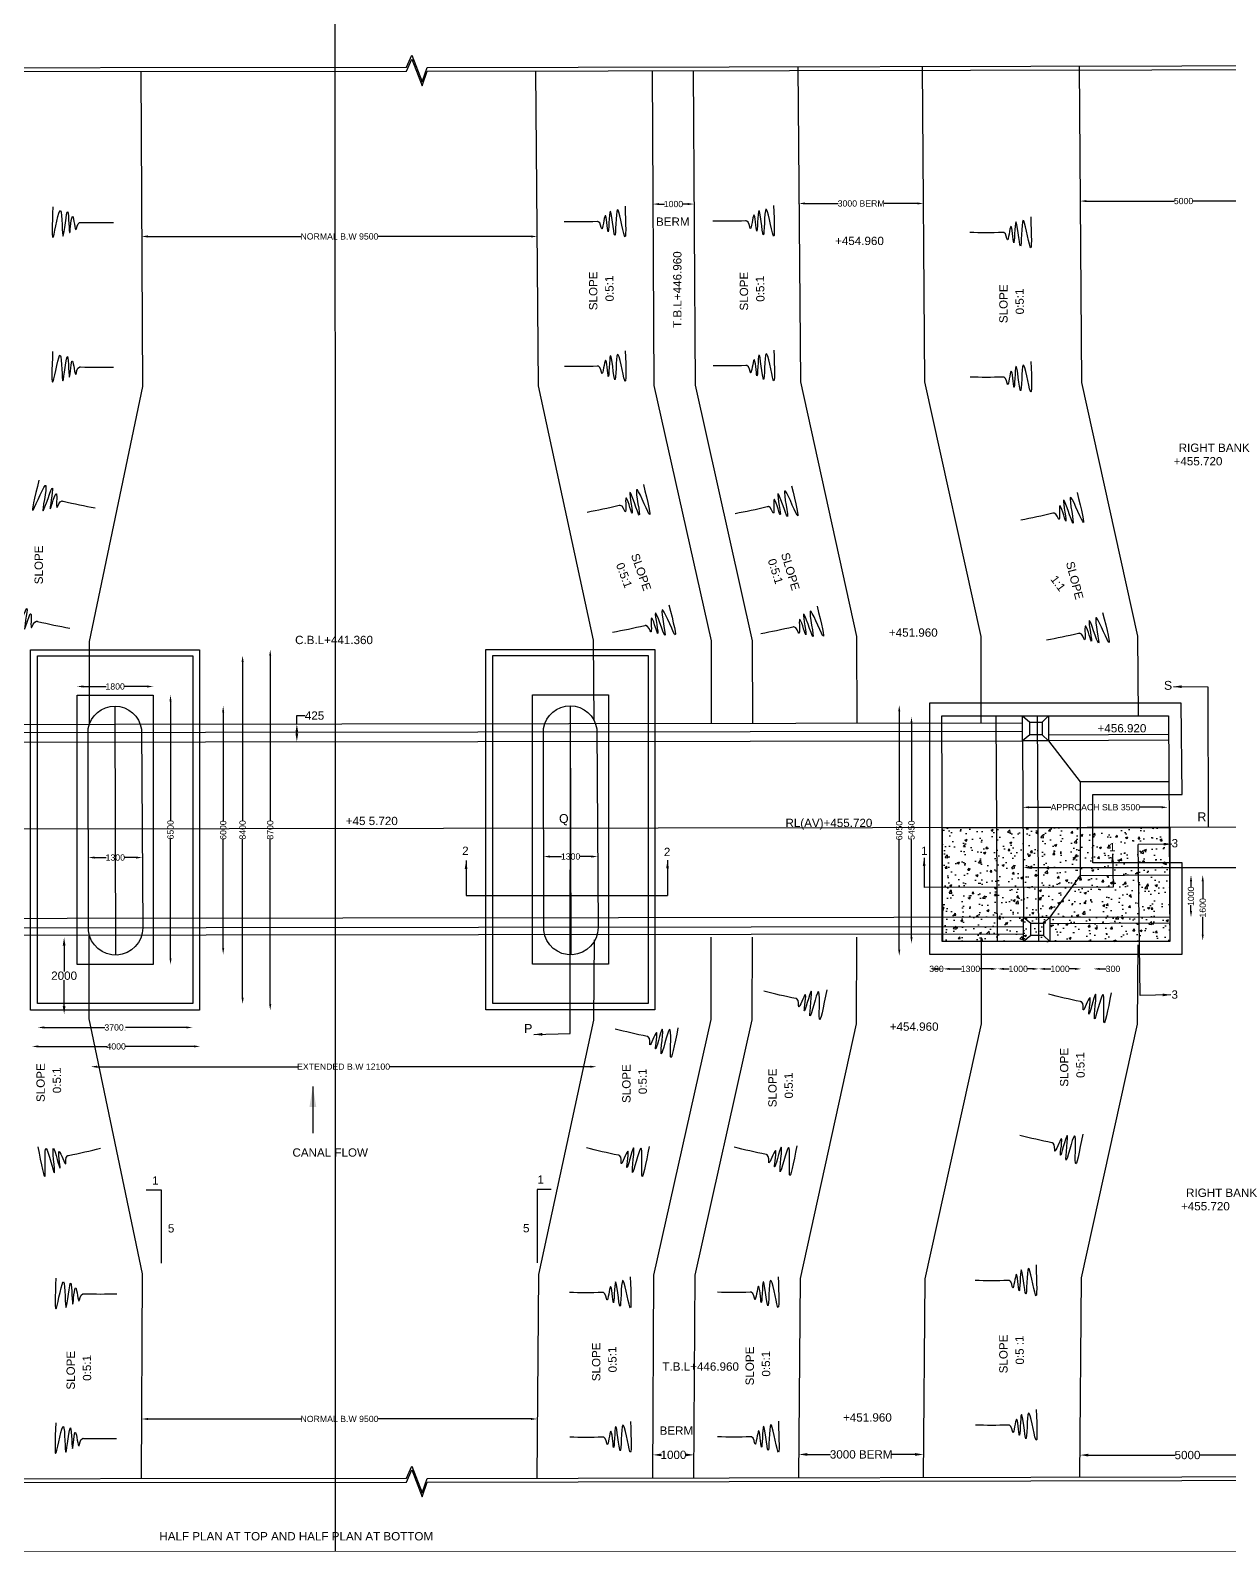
# Model space of a CAD drawing. Header units: inches. Extents: x -59878 to 39915, y -44121 to 15533.
# Drawn here: x -22711 to 6121, y -44121 to -7552 of the extents above; entities that cross this region are included whole.
import ezdxf

# ---------------------------------------------------------------- set-up
doc = ezdxf.new("R2010")
doc.units = ezdxf.units.IN
doc.header["$MEASUREMENT"] = 0
doc.styles.get("Standard").update_dxf_attribs({"font": 'arial.ttf'})
doc.dimstyles.new('ST100', dxfattribs={"dimtxt": 200, "dimasz": 200, "dimexe": 0, "dimexo": 300, "dimgap": 0.09, "dimtad": 0, "dimtih": 1, "dimtoh": 1, "dimdec": 0, "dimzin": 0, "dimdsep": 46, "dimtxsty": 'Standard', "dimcen": 0, "dimse1": 1, "dimse2": 1, "dimadec": 0, "dimazin": 0, "dimtfac": 1, "dimtdec": 0, "dimtofl": 0, "dimtmove": 0, "dimatfit": 3, "dimfxl": 2000, "dimtolj": 1, "dimtzin": 0, "dimarcsym": 0})

# ---------------------------------------------------------------- blocks, each defined once
blk = doc.blocks.new('*D80')
at = {"color": 0, "lineweight": -2, "transparency": 16777216}
for p, q in [((-7595, -11726), (-7467, -11726)), ((-6906, -11726), (-7033, -11726))]:
    blk.add_line(p, q, dxfattribs=at)
at = {"color": 0, "transparency": 16777216}
for points in [[(-7595, -11701), (-7595, -11751), (-7745, -11726)], [(-6906, -11701), (-6906, -11751), (-6756, -11726)]]:
    blk.add_solid(points, dxfattribs=at)
at = {"layer": 'Defpoints', "color": 0, "transparency": 16777216}
for p in [(-7745, -11724), (-6756, -11719), (-6756, -11726)]:
    blk.add_point(p, dxfattribs=at)
at = {"color": 0, "transparency": 16777216, "insert": (-7250, -11726), "char_height": 150, "attachment_point": 5}
blk.add_mtext('\\A1;1000', dxfattribs=at)
blk = doc.blocks.new('*D81')
at = {"color": 0, "lineweight": -2, "transparency": 16777216}
for p, q in [((-4084, -11712), (-3290, -11712)), ((-1390, -11712), (-2184, -11712))]:
    blk.add_line(p, q, dxfattribs=at)
at = {"color": 0, "transparency": 16777216}
for points in [[(-4084, -11687), (-4084, -11737), (-4234, -11712)], [(-1390, -11687), (-1390, -11737), (-1240, -11712)]]:
    blk.add_solid(points, dxfattribs=at)
at = {"layer": 'Defpoints', "color": 0, "transparency": 16777216}
for p in [(-4234, -11705), (-1240, -11712), (-1240, -11732)]:
    blk.add_point(p, dxfattribs=at)
at = {"color": 0, "transparency": 16777216, "insert": (-2737, -11712), "char_height": 150, "attachment_point": 5}
blk.add_mtext('\\A1;3000 BERM', dxfattribs=at)
blk = doc.blocks.new('*D82')
at = {"color": 0, "lineweight": -2, "transparency": 16777216}
for p, q in [((2677, -11654), (4790, -11654)), ((7352, -11654), (5238, -11654))]:
    blk.add_line(p, q, dxfattribs=at)
at = {"color": 0, "transparency": 16777216}
for points in [[(2677, -11629), (2677, -11679), (2527, -11654)], [(7352, -11629), (7352, -11679), (7502, -11654)]]:
    blk.add_solid(points, dxfattribs=at)
at = {"layer": 'Defpoints', "color": 0, "transparency": 16777216}
for p in [(2527, -11656), (7502, -11614), (7502, -11654)]:
    blk.add_point(p, dxfattribs=at)
at = {"color": 0, "transparency": 16777216, "insert": (5014, -11654), "char_height": 150, "attachment_point": 5}
blk.add_mtext('\\A1;5000', dxfattribs=at)
blk = doc.blocks.new('*D91')
at = {"color": 0, "lineweight": -2, "transparency": 16777216}
for p, q in [((-21440, -23324), (-20890, -23324)), ((-19907, -23324), (-20457, -23324))]:
    blk.add_line(p, q, dxfattribs=at)
at = {"color": 0, "transparency": 16777216}
for points in [[(-21440, -23299), (-21440, -23349), (-21590, -23324)], [(-19907, -23299), (-19907, -23349), (-19757, -23324)]]:
    blk.add_solid(points, dxfattribs=at)
at = {"layer": 'Defpoints', "color": 0, "transparency": 16777216}
for p in [(-19757, -23324), (-21590, -23528), (-19757, -23528)]:
    blk.add_point(p, dxfattribs=at)
at = {"color": 0, "transparency": 16777216, "insert": (-20674, -23324), "char_height": 150, "attachment_point": 5}
blk.add_mtext('\\A1;1800', dxfattribs=at)
blk = doc.blocks.new('*D92')
at = {"color": 0, "lineweight": -2, "transparency": 16777216}
for p, q in [((-19343, -23679), (-19343, -26544)), ((-19343, -29858), (-19343, -26993))]:
    blk.add_line(p, q, dxfattribs=at)
at = {"color": 0, "transparency": 16777216}
for points in [[(-19368, -23679), (-19318, -23679), (-19343, -23529)], [(-19368, -29858), (-19318, -29858), (-19343, -30008)]]:
    blk.add_solid(points, dxfattribs=at)
at = {"layer": 'Defpoints', "color": 0, "transparency": 16777216}
for p in [(-19351, -23529), (-19351, -30008), (-19343, -30008)]:
    blk.add_point(p, dxfattribs=at)
at = {"color": 0, "transparency": 16777216, "insert": (-19343, -26768), "char_height": 150, "attachment_point": 5, "rotation": 90}
blk.add_mtext('\\A1;6500', dxfattribs=at)
blk = doc.blocks.new('*D93')
at = {"color": 0, "lineweight": -2, "transparency": 16777216}
for p, q in [((-21168, -27436), (-20887, -27436)), ((-20173, -27436), (-20454, -27436))]:
    blk.add_line(p, q, dxfattribs=at)
at = {"color": 0, "transparency": 16777216}
for points in [[(-21168, -27411), (-21168, -27461), (-21318, -27436)], [(-20173, -27411), (-20173, -27461), (-20023, -27436)]]:
    blk.add_solid(points, dxfattribs=at)
at = {"layer": 'Defpoints', "color": 0, "transparency": 16777216}
for p in [(-21318, -27423), (-20023, -27436), (-20023, -27441)]:
    blk.add_point(p, dxfattribs=at)
at = {"color": 0, "transparency": 16777216, "insert": (-20671, -27436), "char_height": 150, "attachment_point": 5}
blk.add_mtext('\\A1;1300', dxfattribs=at)
blk = doc.blocks.new('*D94')
at = {"color": 0, "lineweight": -2, "transparency": 16777216}
for p, q in [((-18077, -23941), (-18077, -26552)), ((-18077, -29612), (-18077, -27001))]:
    blk.add_line(p, q, dxfattribs=at)
at = {"color": 0, "transparency": 16777216}
for points in [[(-18102, -23941), (-18052, -23941), (-18077, -23791)], [(-18102, -29612), (-18052, -29612), (-18077, -29762)]]:
    blk.add_solid(points, dxfattribs=at)
at = {"layer": 'Defpoints', "color": 0, "transparency": 16777216}
for p in [(-18077, -23791), (-18049, -23791), (-18049, -29762)]:
    blk.add_point(p, dxfattribs=at)
at = {"color": 0, "transparency": 16777216, "insert": (-18077, -26776), "char_height": 150, "attachment_point": 5, "rotation": 90}
blk.add_mtext('\\A1;6000', dxfattribs=at)
blk = doc.blocks.new('*D95')
at = {"color": 0, "lineweight": -2, "transparency": 16777216}
for p, q in [((-17610, -22734), (-17610, -26547)), ((-17610, -30808), (-17610, -26995))]:
    blk.add_line(p, q, dxfattribs=at)
at = {"color": 0, "transparency": 16777216}
for points in [[(-17635, -22734), (-17585, -22734), (-17610, -22584)], [(-17635, -30808), (-17585, -30808), (-17610, -30958)]]:
    blk.add_solid(points, dxfattribs=at)
at = {"layer": 'Defpoints', "color": 0, "transparency": 16777216}
for p in [(-17610, -22584), (-17570, -22584), (-17570, -30958)]:
    blk.add_point(p, dxfattribs=at)
at = {"color": 0, "transparency": 16777216, "insert": (-17610, -26771), "char_height": 150, "attachment_point": 5, "rotation": 90}
blk.add_mtext('\\A1;8400', dxfattribs=at)
blk = doc.blocks.new('*D96')
at = {"color": 0, "lineweight": -2, "transparency": 16777216}
for p, q in [((-16946, -22586), (-16946, -26548)), ((-16946, -30958), (-16946, -26996))]:
    blk.add_line(p, q, dxfattribs=at)
at = {"color": 0, "transparency": 16777216}
for points in [[(-16971, -22586), (-16921, -22586), (-16946, -22436)], [(-16971, -30958), (-16921, -30958), (-16946, -31108)]]:
    blk.add_solid(points, dxfattribs=at)
at = {"layer": 'Defpoints', "color": 0, "transparency": 16777216}
for p in [(-16982, -22436), (-16982, -31108), (-16946, -31108)]:
    blk.add_point(p, dxfattribs=at)
at = {"color": 0, "transparency": 16777216, "insert": (-16946, -26772), "char_height": 150, "attachment_point": 5, "rotation": 90}
blk.add_mtext('\\A1;8700', dxfattribs=at)
blk = doc.blocks.new('*D97')
at = {"color": 0, "lineweight": -2, "transparency": 16777216}
for p, q in [((-10220, -27412), (-9939, -27412)), ((-9225, -27412), (-9506, -27412))]:
    blk.add_line(p, q, dxfattribs=at)
at = {"color": 0, "transparency": 16777216}
for points in [[(-10220, -27387), (-10220, -27437), (-10370, -27412)], [(-9225, -27387), (-9225, -27437), (-9075, -27412)]]:
    blk.add_solid(points, dxfattribs=at)
at = {"layer": 'Defpoints', "color": 0, "transparency": 16777216}
for p in [(-10370, -27416), (-9075, -27408), (-9075, -27412)]:
    blk.add_point(p, dxfattribs=at)
at = {"color": 0, "transparency": 16777216, "insert": (-9723, -27412), "char_height": 150, "attachment_point": 5}
blk.add_mtext('\\A1;1300', dxfattribs=at)
blk = doc.blocks.new('*D98')
at = {"color": 0, "lineweight": -2, "transparency": 16777216}
for p, q in [((-22380, -31521), (-20920, -31521)), ((-18963, -31521), (-20423, -31521))]:
    blk.add_line(p, q, dxfattribs=at)
at = {"color": 0, "transparency": 16777216}
for points in [[(-22380, -31496), (-22380, -31546), (-22530, -31521)], [(-18963, -31496), (-18963, -31546), (-18813, -31521)]]:
    blk.add_solid(points, dxfattribs=at)
at = {"layer": 'Defpoints', "color": 0, "transparency": 16777216}
for p in [(-22530, -31525), (-18813, -31521), (-18813, -31525)]:
    blk.add_point(p, dxfattribs=at)
at = {"color": 0, "transparency": 16777216, "insert": (-20671, -31521), "char_height": 150, "attachment_point": 5}
blk.add_mtext('\\A1;3700.', dxfattribs=at)
blk = doc.blocks.new('*D99')
at = {"color": 0, "lineweight": -2, "transparency": 16777216}
for p, q in [((-22520, -31977), (-20877, -31977)), ((-18780, -31977), (-20423, -31977))]:
    blk.add_line(p, q, dxfattribs=at)
at = {"color": 0, "transparency": 16777216}
for points in [[(-22520, -31952), (-22520, -32002), (-22670, -31977)], [(-18780, -31952), (-18780, -32002), (-18630, -31977)]]:
    blk.add_solid(points, dxfattribs=at)
at = {"layer": 'Defpoints', "color": 0, "transparency": 16777216}
for p in [(-22670, -31977), (-22670, -31982), (-18630, -31982)]:
    blk.add_point(p, dxfattribs=at)
at = {"color": 0, "transparency": 16777216, "insert": (-20650, -31977), "char_height": 150, "attachment_point": 5}
blk.add_mtext('\\A1;4000', dxfattribs=at)
blk = doc.blocks.new('*D100')
at = {"color": 0, "lineweight": -2, "transparency": 16777216}
for p, q in [((-21111, -32464), (-16287, -32464)), ((-9253, -32464), (-14077, -32464))]:
    blk.add_line(p, q, dxfattribs=at)
at = {"color": 0, "transparency": 16777216}
for points in [[(-21111, -32439), (-21111, -32489), (-21261, -32464)], [(-9253, -32439), (-9253, -32489), (-9103, -32464)]]:
    blk.add_solid(points, dxfattribs=at)
at = {"layer": 'Defpoints', "color": 0, "transparency": 16777216}
for p in [(-21261, -32483), (-9103, -32464), (-9103, -32483)]:
    blk.add_point(p, dxfattribs=at)
at = {"color": 0, "transparency": 16777216, "insert": (-15182, -32464), "char_height": 150, "attachment_point": 5}
blk.add_mtext('\\A1;EXTENDED B.W 12100', dxfattribs=at)
blk = doc.blocks.new('*D101')
at = {"color": 0, "lineweight": -2, "transparency": 16777216}
for p, q in [((-19886, -40933), (-16205, -40933)), ((-10675, -40933), (-14356, -40933))]:
    blk.add_line(p, q, dxfattribs=at)
at = {"color": 0, "transparency": 16777216}
for points in [[(-19886, -40908), (-19886, -40958), (-20036, -40933)], [(-10675, -40908), (-10675, -40958), (-10525, -40933)]]:
    blk.add_solid(points, dxfattribs=at)
at = {"layer": 'Defpoints', "color": 0, "transparency": 16777216}
for p in [(-20036, -40939), (-10525, -40933), (-10525, -40936)]:
    blk.add_point(p, dxfattribs=at)
at = {"color": 0, "transparency": 16777216, "insert": (-15280, -40933), "char_height": 150, "attachment_point": 5}
blk.add_mtext('\\A1;NORMAL B.W 9500', dxfattribs=at)
blk = doc.blocks.new('*D102')
at = {"color": 0, "lineweight": -2, "transparency": 16777216}
for p, q in [((-19887, -12505), (-16206, -12505)), ((-10675, -12505), (-14356, -12505))]:
    blk.add_line(p, q, dxfattribs=at)
at = {"color": 0, "transparency": 16777216}
for points in [[(-19887, -12480), (-19887, -12530), (-20037, -12505)], [(-10675, -12480), (-10675, -12530), (-10525, -12505)]]:
    blk.add_solid(points, dxfattribs=at)
at = {"layer": 'Defpoints', "color": 0, "transparency": 16777216}
for p in [(-20037, -12511), (-10525, -12505), (-10525, -12508)]:
    blk.add_point(p, dxfattribs=at)
at = {"color": 0, "transparency": 16777216, "insert": (-15281, -12505), "char_height": 150, "attachment_point": 5}
blk.add_mtext('\\A1;NORMAL B.W 9500', dxfattribs=at)
blk = doc.blocks.new('*D104')
at = {"color": 0, "lineweight": -2, "transparency": 16777216}
for p, q in [((-1822, -23924), (-1822, -26562)), ((-1822, -29648), (-1822, -27010))]:
    blk.add_line(p, q, dxfattribs=at)
at = {"color": 0, "transparency": 16777216}
for points in [[(-1847, -23924), (-1797, -23924), (-1822, -23774)], [(-1847, -29648), (-1797, -29648), (-1822, -29798)]]:
    blk.add_solid(points, dxfattribs=at)
at = {"layer": 'Defpoints', "color": 0, "transparency": 16777216}
for p in [(-1822, -23774), (-1795, -23774), (-1795, -29798)]:
    blk.add_point(p, dxfattribs=at)
at = {"color": 0, "transparency": 16777216, "insert": (-1822, -26786), "char_height": 150, "attachment_point": 5, "rotation": 90}
blk.add_mtext('\\A1;6050', dxfattribs=at)
blk = doc.blocks.new('*D105')
at = {"color": 0, "lineweight": -2, "transparency": 16777216}
for p, q in [((-1527, -24208), (-1527, -26554)), ((-1527, -29347), (-1527, -27002))]:
    blk.add_line(p, q, dxfattribs=at)
at = {"color": 0, "transparency": 16777216}
for points in [[(-1552, -24208), (-1502, -24208), (-1527, -24058)], [(-1552, -29347), (-1502, -29347), (-1527, -29497)]]:
    blk.add_solid(points, dxfattribs=at)
at = {"layer": 'Defpoints', "color": 0, "transparency": 16777216}
for p in [(-1545, -24058), (-1545, -29497), (-1527, -29497)]:
    blk.add_point(p, dxfattribs=at)
at = {"color": 0, "transparency": 16777216, "insert": (-1527, -26778), "char_height": 150, "attachment_point": 5, "rotation": 90}
blk.add_mtext('\\A1;5450', dxfattribs=at)
blk = doc.blocks.new('*D106')
at = {"color": 0, "lineweight": -2, "transparency": 16777216}
for p, q in [((1302, -26228), (1823, -26228)), ((4488, -26228), (3968, -26228))]:
    blk.add_line(p, q, dxfattribs=at)
at = {"color": 0, "transparency": 16777216}
for points in [[(1302, -26203), (1302, -26253), (1152, -26228)], [(4488, -26203), (4488, -26253), (4638, -26228)]]:
    blk.add_solid(points, dxfattribs=at)
at = {"layer": 'Defpoints', "color": 0, "transparency": 16777216}
for p in [(1152, -26221), (4638, -26221), (4638, -26228)]:
    blk.add_point(p, dxfattribs=at)
at = {"color": 0, "transparency": 16777216, "insert": (2895, -26228), "char_height": 150, "attachment_point": 5}
blk.add_mtext('\\A1;APPROACH SLB 3500', dxfattribs=at)
blk = doc.blocks.new('*D107')
at = {"color": 0, "lineweight": -2, "transparency": 16777216}
for p, q in [((5193, -28007), (5193, -28149)), ((5193, -28724), (5193, -28582))]:
    blk.add_line(p, q, dxfattribs=at)
at = {"color": 0, "transparency": 16777216}
for points in [[(5168, -28007), (5218, -28007), (5193, -27857)], [(5168, -28724), (5218, -28724), (5193, -28874)]]:
    blk.add_solid(points, dxfattribs=at)
at = {"layer": 'Defpoints', "color": 0, "transparency": 16777216}
for p in [(5193, -27857), (5196, -27857), (5196, -28874)]:
    blk.add_point(p, dxfattribs=at)
at = {"color": 0, "transparency": 16777216, "insert": (5193, -28365), "char_height": 150, "attachment_point": 5, "rotation": 90}
blk.add_mtext('\\A1;1000', dxfattribs=at)
blk = doc.blocks.new('*D108')
at = {"color": 0, "lineweight": -2, "transparency": 16777216}
for p, q in [((5475, -28004), (5475, -28429)), ((5475, -29287), (5475, -28862))]:
    blk.add_line(p, q, dxfattribs=at)
at = {"color": 0, "transparency": 16777216}
for points in [[(5450, -28004), (5500, -28004), (5475, -27854)], [(5450, -29287), (5500, -29287), (5475, -29437)]]:
    blk.add_solid(points, dxfattribs=at)
at = {"layer": 'Defpoints', "color": 0, "transparency": 16777216}
for p in [(5475, -27854), (5475, -29437), (5475, -29437)]:
    blk.add_point(p, dxfattribs=at)
at = {"color": 0, "transparency": 16777216, "insert": (5475, -28645), "char_height": 150, "attachment_point": 5, "rotation": 90}
blk.add_mtext('\\A1;1600', dxfattribs=at)
blk = doc.blocks.new('*D109')
at = {"color": 0, "lineweight": -2, "transparency": 16777216}
blk.add_line((-930, -30113), (-923, -30113), dxfattribs=at)
at = {"color": 0, "transparency": 16777216}
for points in [[(-930, -30088), (-930, -30138), (-1080, -30113)], [(-923, -30088), (-923, -30138), (-773, -30113)]]:
    blk.add_solid(points, dxfattribs=at)
at = {"layer": 'Defpoints', "color": 0, "transparency": 16777216}
for p in [(-1080, -30120), (-773, -30113), (-773, -30120)]:
    blk.add_point(p, dxfattribs=at)
at = {"color": 0, "transparency": 16777216, "insert": (-927, -30113), "char_height": 150, "attachment_point": 5}
blk.add_mtext('\\A1;300', dxfattribs=at)
blk = doc.blocks.new('*D110')
at = {"color": 0, "lineweight": -2, "transparency": 16777216}
for p, q in [((-611, -30113), (-326, -30113)), ((393, -30113), (108, -30113))]:
    blk.add_line(p, q, dxfattribs=at)
at = {"color": 0, "transparency": 16777216}
for points in [[(-611, -30088), (-611, -30138), (-761, -30113)], [(393, -30088), (393, -30138), (543, -30113)]]:
    blk.add_solid(points, dxfattribs=at)
at = {"layer": 'Defpoints', "color": 0, "transparency": 16777216}
for p in [(-761, -30115), (543, -30113), (543, -30120)]:
    blk.add_point(p, dxfattribs=at)
at = {"color": 0, "transparency": 16777216, "insert": (-109, -30113), "char_height": 150, "attachment_point": 5}
blk.add_mtext('\\A1;1300', dxfattribs=at)
blk = doc.blocks.new('*D111')
at = {"color": 0, "lineweight": -2, "transparency": 16777216}
for p, q in [((693, -30113), (822, -30113)), ((1384, -30113), (1256, -30113))]:
    blk.add_line(p, q, dxfattribs=at)
at = {"color": 0, "transparency": 16777216}
for points in [[(693, -30088), (693, -30138), (543, -30113)], [(1384, -30088), (1384, -30138), (1534, -30113)]]:
    blk.add_solid(points, dxfattribs=at)
at = {"layer": 'Defpoints', "color": 0, "transparency": 16777216}
for p in [(543, -30120), (1534, -30113), (1534, -30120)]:
    blk.add_point(p, dxfattribs=at)
at = {"color": 0, "transparency": 16777216, "insert": (1039, -30113), "char_height": 150, "attachment_point": 5}
blk.add_mtext('\\A1;1000', dxfattribs=at)
blk = doc.blocks.new('*D112')
at = {"color": 0, "lineweight": -2, "transparency": 16777216}
for p, q in [((1684, -30113), (1827, -30113)), ((2403, -30113), (2260, -30113))]:
    blk.add_line(p, q, dxfattribs=at)
at = {"color": 0, "transparency": 16777216}
for points in [[(1684, -30088), (1684, -30138), (1534, -30113)], [(2403, -30088), (2403, -30138), (2553, -30113)]]:
    blk.add_solid(points, dxfattribs=at)
at = {"layer": 'Defpoints', "color": 0, "transparency": 16777216}
for p in [(1534, -30113), (2553, -30113), (2553, -30113)]:
    blk.add_point(p, dxfattribs=at)
at = {"color": 0, "transparency": 16777216, "insert": (2044, -30113), "char_height": 150, "attachment_point": 5}
blk.add_mtext('\\A1;1000', dxfattribs=at)
blk = doc.blocks.new('*D113')
at = {"color": 0, "lineweight": -2, "transparency": 16777216}
for p, q in [((2403, -30113), (2253, -30113)), ((3001, -30113), (3151, -30113))]:
    blk.add_line(p, q, dxfattribs=at)
at = {"color": 0, "transparency": 16777216}
for points in [[(2403, -30088), (2403, -30138), (2553, -30113)], [(3001, -30088), (3001, -30138), (2851, -30113)]]:
    blk.add_solid(points, dxfattribs=at)
at = {"layer": 'Defpoints', "color": 0, "transparency": 16777216}
for p in [(2553, -30113), (2851, -30113), (2851, -30113)]:
    blk.add_point(p, dxfattribs=at)
at = {"color": 0, "transparency": 16777216, "insert": (3317, -30113), "char_height": 150, "attachment_point": 5}
blk.add_mtext('\\A1;300', dxfattribs=at)
blk = doc.blocks.new('*D114')
at = {"color": 0, "lineweight": -2, "transparency": 16777216}
for p, q in [((1362, -27677), (6746, -27677)), ((16017, -27677), (10633, -27677))]:
    blk.add_line(p, q, dxfattribs=at)
at = {"color": 0, "transparency": 16777216}
for points in [[(1362, -27644), (1362, -27711), (1162, -27677)], [(16017, -27644), (16017, -27711), (16217, -27677)]]:
    blk.add_solid(points, dxfattribs=at)
at = {"layer": 'Defpoints', "color": 0, "transparency": 16777216}
for p in [(1162, -27695), (16217, -27677), (16217, -27695)]:
    blk.add_point(p, dxfattribs=at)
at = {"color": 0, "transparency": 16777216, "insert": (8689, -27677), "char_height": 200, "attachment_point": 5}
blk.add_mtext('\\A1;STRAIGHT APPROACH 15000', dxfattribs=at)
blk = doc.blocks.new('*D118')
at = {"color": 0, "lineweight": -2, "transparency": 16777216}
for p, q in [((-7544, -41796), (-7539, -41796)), ((-6955, -41796), (-6961, -41796))]:
    blk.add_line(p, q, dxfattribs=at)
at = {"color": 0, "transparency": 16777216}
for points in [[(-7544, -41763), (-7544, -41830), (-7744, -41796)], [(-6955, -41763), (-6955, -41830), (-6755, -41796)]]:
    blk.add_solid(points, dxfattribs=at)
at = {"layer": 'Defpoints', "color": 0, "transparency": 16777216}
for p in [(-7744, -41796), (-6755, -41796), (-6755, -41802)]:
    blk.add_point(p, dxfattribs=at)
at = {"color": 0, "transparency": 16777216, "insert": (-7250, -41796), "char_height": 200, "attachment_point": 5}
blk.add_mtext('\\A1;1000', dxfattribs=at)
blk = doc.blocks.new('*D119')
at = {"color": 0, "lineweight": -2, "transparency": 16777216}
for p, q in [((-4034, -41786), (-3474, -41786)), ((-1440, -41786), (-2000, -41786))]:
    blk.add_line(p, q, dxfattribs=at)
at = {"color": 0, "transparency": 16777216}
for points in [[(-4034, -41753), (-4034, -41819), (-4234, -41786)], [(-1440, -41753), (-1440, -41819), (-1240, -41786)]]:
    blk.add_solid(points, dxfattribs=at)
at = {"layer": 'Defpoints', "color": 0, "transparency": 16777216}
for p in [(-4234, -41820), (-1240, -41786), (-1240, -41843)]:
    blk.add_point(p, dxfattribs=at)
at = {"color": 0, "transparency": 16777216, "insert": (-2737, -41786), "char_height": 200, "attachment_point": 5}
blk.add_mtext('\\A1;3000 BERM', dxfattribs=at)
blk = doc.blocks.new('*D120')
at = {"color": 0, "lineweight": -2, "transparency": 16777216}
for p, q in [((2727, -41801), (4811, -41801)), ((7491, -41801), (5408, -41801))]:
    blk.add_line(p, q, dxfattribs=at)
at = {"color": 0, "transparency": 16777216}
for points in [[(2727, -41768), (2727, -41835), (2527, -41801)], [(7491, -41768), (7491, -41835), (7691, -41801)]]:
    blk.add_solid(points, dxfattribs=at)
at = {"layer": 'Defpoints', "color": 0, "transparency": 16777216}
for p in [(2527, -41818), (7691, -41801), (7691, -41818)]:
    blk.add_point(p, dxfattribs=at)
at = {"color": 0, "transparency": 16777216, "insert": (5109, -41801), "char_height": 200, "attachment_point": 5}
blk.add_mtext('\\A1;5000', dxfattribs=at)
blk = doc.blocks.new('*D151')
at = {"color": 0, "lineweight": -2, "transparency": 16777216}
for p, q in [((-21901, -29554), (-21901, -30175)), ((-21901, -31001), (-21901, -30380))]:
    blk.add_line(p, q, dxfattribs=at)
at = {"color": 0, "transparency": 16777216}
for points in [[(-21935, -29554), (-21868, -29554), (-21901, -29354)], [(-21935, -31001), (-21868, -31001), (-21901, -31201)]]:
    blk.add_solid(points, dxfattribs=at)
at = {"layer": 'Defpoints', "color": 0, "transparency": 16777216}
for p in [(-21894, -29354), (-21901, -31201), (-21878, -31201)]:
    blk.add_point(p, dxfattribs=at)
at = {"color": 0, "transparency": 16777216, "insert": (-21901, -30277), "char_height": 200, "attachment_point": 5}
blk.add_mtext('\\A1;2000', dxfattribs=at)
blk = doc.blocks.new('*D155')
at = {"color": 0, "lineweight": -2, "transparency": 16777216}
for p, q in [((-16306, -24224), (-16306, -24024)), ((-16306, -24024), (-16106, -24024)), ((-16306, -24450), (-16306, -24424))]:
    blk.add_line(p, q, dxfattribs=at)
at = {"color": 0, "transparency": 16777216}
for points in [[(-16339, -24424), (-16272, -24424), (-16306, -24224)], [(-16339, -24450), (-16272, -24450), (-16306, -24650)]]:
    blk.add_solid(points, dxfattribs=at)
at = {"layer": 'Defpoints', "color": 0, "transparency": 16777216}
for p in [(-16318, -24224), (-16306, -24224), (-16317, -24650)]:
    blk.add_point(p, dxfattribs=at)
at = {"color": 0, "transparency": 16777216, "insert": (-15880, -24024), "char_height": 200, "attachment_point": 5}
blk.add_mtext('\\A1;425', dxfattribs=at)

msp = doc.modelspace()

# ---------------------------------------------------------------- hatches: boundary and pattern name
h = msp.add_hatch()
h.set_pattern_fill('AR-CONC', color=256, scale=75, style=0)
h.paths.add_polyline_path([(-787, -26710.2), (4681.3, -26710.2), (4681.3, -29452.7), (-787, -29452.7)])

# ---------------------------------------------------------------- linework, layer by layer
at = {"color": 7, "const_width": 15}
msp.add_lwpolyline([(-59870.1, 15525.2), (39907.1, 15525.2), (39907.1, -44113.2), (-59870.1, -44113.2)], close=True, dxfattribs=at)
at = {"color": 7}
for points in [[(-15395.6, 14539.4), (-15386.6, -44113.2)], [(-43119.7, -8466.6), (-13665.7, -8438.4), (-13544.4, -8148.1), (-13294.8, -8790.1), (-13171.8, -8440.1), (8604.7, -8396.1)], [(-43119.7, -8557.8), (-13665.7, -8529.6), (-13544.4, -8239.3), (-13294.8, -8881.3), (-13171.8, -8531.3), (8604.7, -8487.3)], [(2501.8, -8408.4), (2559.9, -16015.5), (3905.9, -22116.3), (3920.8, -24026)], [(-20058, -8535.7), (-20017, -16113.4), (-21299.2, -22240.8), (-21297.2, -24230.2)], [(-9156, -24146.2), (-9172.8, -22213.8), (-10497.1, -16097), (-10557.4, -8526)], [(-7762.4, -8520.3), (-7720.5, -16083.9), (-6343.2, -22224.7), (-6340.6, -24210.6)], [(-6773.3, -8519), (-6731.4, -16082.6), (-5354.1, -22223.4), (-5351.5, -24209.3)], [(-4261.3, -8422.1), (-4197.9, -16000.4), (-2853.2, -22124.3), (-2837.8, -24206.1)], [(150.7, -24202.1), (150.7, -22124.7), (-1207.2, -15997.3), (-1265.7, -8416)], [(4960.5, -23721), (-1094.8, -23721), (-1094.8, -29761.6), (4984.7, -29761.6), (4984.7, -27564.5), (2830.5, -27564.5), (2830.5, -25920.3), (4977.9, -25920.3), (4960.5, -23721)], [(-20684.3, -23795), (-20663.1, -29781.6)], [(-9736.3, -23788.1), (-9715.1, -29774.7)], [(-800.1, -24026), (4649.1, -24026), (4681.3, -29452.7), (-773.5, -29456.2), (-800.1, -24026)], [(499, -24026), (530.6, -29455.4)], [(1142.5, -24026), (1315.6, -24180.1)], [(1533.7, -29454.6), (1503, -24026)], [(1611.5, -24180.1), (1768.4, -24026)], [(-31604, -24243.6), (1150.3, -24200.8)], [(1142.5, -24408.5), (-31604, -24446.9)], [(1315.6, -24484.5), (1142.5, -24628.6)], [(1611.5, -24484.5), (1768.4, -24628.6)], [(1768.4, -24485), (4651.7, -24467.9)], [(-31604, -24668.5), (1142.5, -24628.6)], [(1142.5, -24628.6), (1168.8, -28865.4)], [(4652.6, -24617.6), (1768.4, -24628.6)], [(1768.4, -24628.6), (2525.6, -25613.6)], [(4658.5, -25613.6), (2525.6, -25613.6), (2525.6, -27867.4), (4671.8, -27854.7)], [(-48881.4, -26785.1), (18166.9, -26680.7)], [(2525.6, -27867.4), (1795.3, -28865.4), (1643.3, -29012.7)], [(-35084.4, -28913.1), (4677.7, -28860.8)], [(1168.8, -28865.4), (1344.8, -29012.7)], [(-31601.2, -29134.7), (1168.8, -29096.1)], [(1795.3, -29025), (4678.6, -29007.8)], [(1168.8, -29279.1), (-31601.2, -29321.6)], [(-20043.7, -42364.4), (-20017, -37443.7), (-21299.2, -31316.3), (-21297.2, -29326.9)], [(-9156, -29410.8), (-9172.8, -31343.3), (-10497.1, -37460.1), (-10536.1, -42354.7)], [(-7747.5, -42349.1), (-7720.5, -37473.2), (-6343.2, -31332.4), (-6340.6, -29346.5)], [(-6758.4, -42347.1), (-6731.4, -37474.5), (-5354.1, -31333.7), (-5351.5, -29347.8)], [(-4237.9, -42342), (-4197.9, -37556.7), (-2853.2, -31432.8), (-2837.8, -29351)], [(150.7, -29354.9), (150.7, -31432.4), (-1207.2, -37559.8), (-1244, -42336)], [(1344.8, -29306.6), (1168.8, -29454.6)], [(1643.3, -29306.6), (1795.3, -29454.6)], [(2523.4, -42328.3), (2559.9, -37541.6), (3905.9, -31440.8), (3920.8, -29531.1)], [(-43119.7, -42386.6), (-13665.7, -42358.3), (-13544.4, -42068), (-13294.8, -42710.1), (-13171.8, -42360), (8604.7, -42316.1)], [(-43119.7, -42477.8), (-13665.7, -42449.5), (-13544.4, -42159.2), (-13294.8, -42801.3), (-13171.8, -42451.2), (8604.7, -42407.3)]]:
    msp.add_lwpolyline(points, dxfattribs=at)
for points in [[(-22707.4, -22444.1), (-18644.6, -22444.1), (-18644.6, -31103.6), (-22707.4, -31103.6)], [(-22545.1, -22587.4), (-18806.8, -22587.4), (-18806.8, -30947.9), (-22545.1, -30947.9)], [(-11759.4, -22437.1), (-7696.6, -22437.1), (-7696.6, -31096.6), (-11759.4, -31096.6)], [(-11597.1, -22580.4), (-7858.8, -22580.4), (-7858.8, -30940.9), (-11597.1, -30940.9)], [(-21589.9, -23528.4), (-19757.2, -23528.4), (-19757.2, -30010), (-21589.9, -30010)], [(-10641.9, -23521.5), (-8809.2, -23521.5), (-8809.2, -30003.1), (-10641.9, -30003.1)], [(1142.5, -24026), (1768.4, -24026), (1768.4, -24628.6), (1142.5, -24628.6)], [(1315.6, -24180.1), (1611.5, -24180.1), (1611.5, -24484.5), (1315.6, -24484.5)], [(-787, -26710.2), (4681.3, -26710.2), (4681.3, -29452.7), (-787, -29452.7)], [(1168.8, -28865.4), (1795.3, -28865.4), (1795.3, -29454.6), (1168.8, -29454.6)], [(1344.8, -29012.7), (1643.3, -29012.7), (1643.3, -29306.6), (1344.8, -29306.6)]]:
    msp.add_lwpolyline(points, close=True, dxfattribs=at)
for points in [[(-21324.5, -24336.8, -0.8564348), (-20041.7, -24352.1), (-20012.6, -29124.9, -0.9525903), (-21314.7, -29196.1), (-21324.5, -24336.8)], [(-10376.5, -24329.8, -0.8564348), (-9093.7, -24345.1), (-9064.6, -29118, -0.9525903), (-10366.7, -29189.2), (-10376.5, -24329.8)]]:
    msp.add_lwpolyline(points, format="xyb", dxfattribs=at)
for points in [[(-19928.3, -35426.4), (-19568.9, -35426.4), (-19568.9, -37187.2)], [(-10188, -35419.2), (-10528.7, -35419.2), (-10528.7, -37177.2)]]:
    msp.add_lwpolyline(points)
for points in [[(-22173.1, -11792.5), (-22160, -12509.3), (-21987.2, -11880.4), (-21925.2, -12496.2), (-21814.4, -11913), (-21765.5, -12411.5), (-21697, -12023.8), (-21612.2, -12343.1), (-21527.4, -12167.2), (-21500.2, -12165.8), (-20711.7, -12168.1)], [(-8415.1, -11774.7), (-8428.1, -12491.5), (-8601, -11862.6), (-8662.9, -12478.4), (-8773.8, -11895.2), (-8822.7, -12393.7), (-8891.2, -12006), (-8976, -12325.3), (-9060.8, -12149.4), (-9087.9, -12148), (-9876.5, -12150.3)], [(-4842.1, -11759.1), (-4855.1, -12475.9), (-5027.9, -11847.1), (-5089.9, -12462.8), (-5200.8, -11879.6), (-5249.7, -12378.1), (-5318.2, -11990.4), (-5402.9, -12309.7), (-5487.7, -12133.8), (-5514.9, -12132.4), (-6303.4, -12134.7)], [(1338.2, -12035.5), (1325.2, -12752.3), (1152.4, -12123.5), (1090.4, -12739.3), (979.5, -12156.1), (930.6, -12654.6), (862.1, -12266.9), (777.3, -12586.1), (692.6, -12410.2), (665.4, -12408.9), (-123.2, -12411.1)], [(-22178.4, -15269.2), (-22165.3, -15985.9), (-21992.5, -15357.1), (-21930.5, -15972.9), (-21819.7, -15389.7), (-21770.7, -15888.2), (-21702.3, -15500.5), (-21617.5, -15819.8), (-21532.7, -15643.8), (-21505.5, -15642.5), (-20717, -15644.8)], [(-8409.8, -15251.4), (-8422.9, -15968.2), (-8595.7, -15339.3), (-8657.6, -15955.1), (-8768.5, -15371.9), (-8817.4, -15870.4), (-8885.9, -15482.7), (-8970.7, -15802), (-9055.5, -15626.1), (-9082.7, -15624.7), (-9871.2, -15627)], [(-4836.8, -15235.8), (-4849.8, -15952.6), (-5022.6, -15323.7), (-5084.6, -15939.5), (-5195.5, -15356.3), (-5244.4, -15854.8), (-5312.9, -15467.1), (-5397.6, -15786.4), (-5482.4, -15610.5), (-5509.6, -15609.1), (-6298.2, -15611.4)], [(1343.5, -15512.2), (1330.5, -16229), (1157.6, -15600.2), (1095.7, -16216), (984.8, -15632.8), (935.9, -16131.3), (867.4, -15743.5), (782.6, -16062.8), (697.8, -15886.9), (670.7, -15885.6), (-117.9, -15887.8)], [(-22505.4, -18364.3), (-22639.9, -19068.5), (-22341.6, -18488.6), (-22407.4, -19103.9), (-22179.1, -18556), (-22233.7, -19053.9), (-22087, -18688.5), (-22069.6, -19018.4), (-21950.5, -18863.6), (-21923.6, -18867.9), (-21152.3, -19032.1)], [(-7974, -18469.3), (-7839.5, -19173.4), (-8137.9, -18593.5), (-8072, -19208.9), (-8300.3, -18660.9), (-8245.8, -19158.8), (-8392.4, -18793.5), (-8409.8, -19123.4), (-8528.9, -18968.6), (-8555.8, -18972.9), (-9327.1, -19137.1)], [(-4413.5, -18501.2), (-4279, -19205.4), (-4577.3, -18625.5), (-4511.5, -19240.8), (-4739.8, -18692.9), (-4685.2, -19190.8), (-4831.9, -18825.4), (-4849.3, -19155.3), (-4968.4, -19000.5), (-4995.3, -19004.8), (-5766.5, -19169)], [(2454.1, -18656.1), (2588.6, -19360.3), (2290.3, -18780.4), (2356.2, -19395.7), (2127.8, -18847.8), (2182.4, -19345.7), (2035.7, -18980.3), (2018.3, -19310.2), (1899.2, -19155.4), (1872.3, -19159.7), (1101.1, -19323.9)], [(-23120.3, -21253.9), (-23254.8, -21958), (-22956.4, -21378.1), (-23022.3, -21993.5), (-22794, -21445.5), (-22848.5, -21943.4), (-22701.9, -21578.1), (-22684.5, -21908), (-22565.4, -21753.2), (-22538.5, -21757.5), (-21767.2, -21921.7)], [(-7359.1, -21358.8), (-7224.6, -22063), (-7523, -21483.1), (-7457.1, -22098.5), (-7685.4, -21550.5), (-7630.9, -22048.4), (-7777.6, -21683), (-7794.9, -22012.9), (-7914.1, -21858.2), (-7940.9, -21862.4), (-8712.2, -22026.7)], [(-3798.6, -21390.7), (-3664.1, -22094.9), (-3962.5, -21515), (-3896.6, -22130.4), (-4124.9, -21582.4), (-4070.4, -22080.3), (-4217, -21715), (-4234.4, -22044.9), (-4353.5, -21890.1), (-4380.4, -21894.4), (-5151.7, -22058.6)], [(3069, -21545.7), (3203.5, -22249.8), (2905.2, -21669.9), (2971, -22285.3), (2742.7, -21737.3), (2797.3, -22235.2), (2650.6, -21869.9), (2633.2, -22199.8), (2514.1, -22045), (2487.2, -22049.3), (1716, -22213.5)], [(-3566.5, -30614.7), (-3742.1, -31309.8), (-3767.5, -30658.1), (-3967.8, -31243.7), (-3943.2, -30650.6), (-4104.1, -31124.9), (-4082.7, -30731.8), (-4237.8, -31023.4), (-4280.4, -30832.8), (-4306.6, -30825.4), (-5075, -30648.4)], [(3274.1, -30687.4), (3098.5, -31382.4), (3073.1, -30730.8), (2872.8, -31316.4), (2897.4, -30723.3), (2736.5, -31197.6), (2757.9, -30804.5), (2602.7, -31096.1), (2560.2, -30905.5), (2534, -30898), (1765.6, -30721.1)], [(-7143.3, -31525.9), (-7318.9, -32221), (-7344.3, -31569.4), (-7544.5, -32155), (-7520, -31561.8), (-7680.9, -32036.2), (-7659.5, -31643), (-7814.6, -31934.7), (-7857.2, -31744.1), (-7883.3, -31736.6), (-8651.8, -31559.6)], [(-4284.1, -34363.4), (-4459.7, -35058.4), (-4485.1, -34406.8), (-4685.4, -34992.4), (-4660.9, -34399.2), (-4821.8, -34873.6), (-4800.4, -34480.4), (-4955.5, -34772.1), (-4998.1, -34581.5), (-5024.2, -34574), (-5792.7, -34397)], [(2590, -34083.2), (2414.4, -34778.3), (2389, -34126.6), (2188.7, -34712.2), (2213.3, -34119.1), (2052.4, -34593.4), (2073.8, -34200.3), (1918.7, -34492), (1876.1, -34301.4), (1849.9, -34293.9), (1081.5, -34116.9)], [(-22534.4, -34387.4), (-22358.8, -35082.5), (-22333.4, -34430.8), (-22133.1, -35016.4), (-22157.7, -34423.3), (-21996.8, -34897.6), (-22018.2, -34504.5), (-21863.1, -34796.2), (-21820.5, -34605.6), (-21794.3, -34598.1), (-21025.9, -34421.1)], [(-7834.3, -34380.5), (-8009.9, -35075.5), (-8035.3, -34423.9), (-8235.6, -35009.5), (-8211, -34416.3), (-8371.9, -34890.7), (-8350.5, -34497.5), (-8505.6, -34789.2), (-8548.2, -34598.6), (-8574.4, -34591.1), (-9342.8, -34414.1)], [(1467.4, -37230.2), (1454.3, -37947), (1281.5, -37318.2), (1219.5, -37933.9), (1108.7, -37350.7), (1059.8, -37849.2), (991.3, -37461.5), (906.5, -37780.8), (821.7, -37604.9), (794.5, -37603.5), (6, -37605.8)], [(-22099, -37548.3), (-22085.9, -38265.1), (-21913.1, -37636.3), (-21851.2, -38252.1), (-21740.3, -37668.9), (-21691.4, -38167.4), (-21622.9, -37779.6), (-21538.1, -38098.9), (-21453.3, -37923), (-21426.1, -37921.7), (-20637.6, -37923.9)], [(-8288.1, -37519.1), (-8301.1, -38235.9), (-8474, -37607.1), (-8535.9, -38222.9), (-8646.8, -37639.7), (-8695.7, -38138.2), (-8764.2, -37750.5), (-8849, -38069.8), (-8933.8, -37893.8), (-8960.9, -37892.5), (-9749.5, -37894.7)], [(-4732.8, -37512), (-4745.8, -38228.8), (-4918.6, -37599.9), (-4980.6, -38215.7), (-5091.5, -37632.5), (-5140.4, -38131), (-5208.9, -37743.3), (-5293.7, -38062.6), (-5378.4, -37886.7), (-5405.6, -37885.3), (-6194.2, -37887.6)], [(1472.7, -40706.9), (1459.6, -41423.7), (1286.8, -40794.9), (1224.8, -41410.6), (1114, -40827.4), (1065, -41325.9), (996.6, -40938.2), (911.8, -41257.5), (827, -41081.6), (799.8, -41080.2), (11.3, -41082.5)], [(-22104.3, -41025), (-22091.2, -41741.8), (-21918.4, -41113), (-21856.4, -41728.8), (-21745.6, -41145.6), (-21696.7, -41644.1), (-21628.2, -41256.3), (-21543.4, -41575.6), (-21458.6, -41399.7), (-21431.4, -41398.4), (-20642.9, -41400.6)], [(-8282.8, -40995.8), (-8295.8, -41712.6), (-8468.7, -41083.8), (-8530.6, -41699.6), (-8641.5, -41116.4), (-8690.4, -41614.9), (-8758.9, -41227.1), (-8843.7, -41546.4), (-8928.5, -41370.5), (-8955.6, -41369.2), (-9744.2, -41371.4)], [(-4727.5, -40988.7), (-4740.5, -41705.5), (-4913.4, -41076.6), (-4975.3, -41692.4), (-5086.2, -41109.2), (-5135.1, -41607.7), (-5203.6, -41220), (-5288.4, -41539.3), (-5373.2, -41363.4), (-5400.3, -41362), (-6188.9, -41364.3)]]:
    msp.add_spline(points, degree=3, dxfattribs=at)

# ---------------------------------------------------------------- texts
for s, p in [(' BERM', (-7747.9, -12248.9)), (' +454.960', (-3442.5, -12711.2)), (' RIGHT BANK', (4819.2, -17684.2)), (' +455.720', (4697.6, -18007.9)), (' +451.960', (-2147.7, -22127.2)), (' C.B.L+441.360', (-16424.9, -22304.7)), (' +456.920', (2869.4, -24427.1)), (' +45 5.720', (-15207.3, -26655.4)), ('RL(AV)+455.720', (-4557.4, -26702.8)), ('3', (4725.8, -27191)), ('2', (-12330.9, -27373.3)), ('2', (-7480.9, -27400.7)), ('1', (-1295.4, -27373.3)), ('1', (3221, -27286.4)), ('3', (4723.4, -30829.4)), (' +454.960', (-2127.8, -31600.1)), (' CANAL FLOW', (-16489.2, -34627.1)), ('1', (-19783.4, -35299.5)), ('1', (-10519.1, -35277)), (' RIGHT BANK', (4996.9, -35594.2)), (' +455.720', (4875.3, -35917.9)), ('5', (-19405.7, -36449.7)), ('5', (-10867.8, -36446.1)), (' T.B.L+446.960', (-7593.7, -39772.2)), (' +451.960', (-3251.7, -40996.4)), (' BERM', (-7662, -41312.2)), (' HALF PLAN AT TOP AND HALF PLAN AT BOTTOM', (-19688.3, -43852.5))]:
    msp.add_text(s, height=200, dxfattribs=at).set_placement(p)
for s, rotation, p in [(' T.B.L+446.960', 90, (-7057.4, -14780.7)), ('         SLOPE', 90, (-9079.8, -14976.6)), (' 0:5:1', 91.10334, (-8683.2, -14142.8)), ('         SLOPE', 90, (-5456.1, -14984.1)), (' 0:5:1', 91.10334, (-5059.4, -14150.2)), ('         SLOPE', 90, (783.2, -15287.3)), (' 0:5:1', 91.10334, (1179.8, -14453.5)), ('         SLOPE', 90, (-22412.1, -21564)), ('         SLOPE', 286.53385, (-4864.5, -19471.2)), (' 0:5:1', 290.61322, (-8665.5, -20321.8)), ('         SLOPE', 289.50988, (-8509.7, -19510.5)), (' 0:5:1', 287.63719, (-5010.2, -20214.9)), ('         SLOPE', 284.56822, (2008.7, -19672.5)), (' 1:1', 306.89514, (1755.2, -20684.9)), ('         SLOPE', 90, (2242.9, -33644.1)), (' 0:5:1', 91.10334, (2639.6, -32810.3)), ('         SLOPE', 90, (-22366.6, -34011.9)), (' 0:5:1', 91.10334, (-21969.9, -33178)), ('         SLOPE', 90, (-8282.7, -34035)), (' 0:5:1', 91.10334, (-7886, -33201.2)), ('         SLOPE', 90, (-4771, -34137.8)), (' 0:5:1', 91.10334, (-4374.4, -33304)), ('         SLOPE', 90, (-9008.3, -40723.5)), ('         SLOPE', 90, (782.5, -40534.5)), (' 0:5 :1', 91.10334, (1179.2, -39700.7)), ('         SLOPE', 90, (-21643.3, -40925.4)), (' 0:5:1', 91.10334, (-21246.7, -40091.6)), (' 0:5:1', 91.10334, (-8611.6, -39889.7)), ('         SLOPE', 90, (-5317.3, -40824.2)), (' 0:5:1', 91.10334, (-4920.7, -39990.4))]:
    msp.add_text(s, height=200, rotation=rotation, dxfattribs=at).set_placement(p)
for s, p in [('S', (4542.6, -23402.5)), ('Q', (-10002.4, -26603.9)), ('R', (5346.6, -26562.2)), ('P', (-10841, -31650.7))]:
    msp.add_text(s, height=212.8).set_placement(p)

# ---------------------------------------------------------------- dimensions: what is measured, and where the dimension line sits
for base, p1, p2, text, picture, middle in [((-6755.5, -11726.2), (-7744.6, -11724.1), (-6755.5, -11718.7), '1000', '*D80', (-7250.1, -11726.2)), ((-1240.1, -11712), (-4233.9, -11704.7), (-1240.1, -11732), '3000 BERM', '*D81', (-2737, -11712)), ((7501.5, -11653.8), (2526.6, -11656.1), (7501.5, -11614.2), '5000', '*D82', (5014.1, -11653.8)), ((-10525.4, -12505.5), (-20036.6, -12510.9), (-10525.4, -12508.4), 'NORMAL B.W 9500', '*D102', (-15281, -12505.5)), ((-19757.2, -23324.1), (-21589.9, -23528.4), (-19757.2, -23528.4), '1800', '*D91', (-20673.5, -23324.1)), ((4638.2, -26227.5), (1152.4, -26221.1), (4638.2, -26221.1), 'APPROACH SLB 3500', '*D106', (2895.3, -26227.5)), ((-20022.9, -27436.5), (-21318.3, -27422.7), (-20022.9, -27441.1), '1300', '*D93', (-20670.6, -27436.5)), ((-9075, -27412.1), (-10370.3, -27416), (-9075, -27408.1), '1300', '*D97', (-9722.7, -27412.1)), ((543.5, -30113.3), (-761.2, -30115.4), (543.5, -30119.7), '1300', '*D110', (-108.8, -30113.3)), ((1534.4, -30113.3), (543.5, -30119.7), (1534.4, -30119.7), '1000', '*D111', (1039, -30113.3)), ((2552.8, -30113.3), (1534.4, -30113.3), (2552.8, -30113.3), '1000', '*D112', (2043.6, -30113.3)), ((2851.2, -30113.3), (2552.8, -30113.3), (2851.2, -30113.3), '300', '*D113', (3316.7, -30113.3)), ((-18813.1, -31521.4), (-22529.8, -31524.7), (-18813.1, -31524.7), '3700.', '*D98', (-20671.4, -31521.4)), ((-22669.5, -31977.4), (-18630.3, -31981.8), (-22669.5, -31981.8), '4000', '*D99', (-20649.9, -31977.4)), ((-9103.2, -32463.7), (-21260.9, -32482.9), (-9103.2, -32482.9), 'EXTENDED B.W 12100', '*D100', (-15182, -32463.7)), ((-10524.8, -40933.3), (-20035.9, -40938.7), (-10524.8, -40936.2), 'NORMAL B.W 9500', '*D101', (-15280.4, -40933.3))]:
    dim = msp.add_linear_dim(base=base, p1=p1, p2=p2, text=text, dimstyle='ST100', override={"dimtxt": 150, "dimasz": 150}, dxfattribs=at)
    dim.commit()
    dim.dimension.update_dxf_attribs({"geometry": picture, "text_midpoint": middle})
for base, p1, p2, text, picture, middle in [((-17610.3, -22583.9), (-17570.1, -30957.6), (-17570.1, -22583.9), '8400', '*D95', (-17610.3, -26770.8)), ((-16946.2, -31107.9), (-16981.8, -22435.8), (-16981.8, -31107.9), '8700', '*D96', (-16946.2, -26771.9)), ((-19342.6, -30007.6), (-19350.7, -23529.1), (-19350.7, -30007.6), '6500', '*D92', (-19342.6, -26768.4)), ((-18076.6, -23790.8), (-18048.7, -29762.1), (-18048.7, -23790.8), '6000', '*D94', (-18076.6, -26776.4)), ((-1822, -23773.8), (-1795, -29798.1), (-1795, -23773.8), '6050', '*D104', (-1822, -26786)), ((-1527, -29497.5), (-1544.8, -24058.1), (-1544.8, -29497.5), '5450', '*D105', (-1527, -26777.8)), ((5193.4, -27856.9), (5196.4, -28874.1), (5196.4, -27856.9), '1000', '*D107', (5193.4, -28365.5)), ((5474.7, -29437.1), (5474.7, -27853.9), (5474.7, -29437.1), '1600', '*D108', (5474.7, -28645.5))]:
    dim = msp.add_linear_dim(base=base, p1=p1, p2=p2, angle=90, text=text, dimstyle='ST100', override={"dimtxt": 150, "dimasz": 150, "dimtih": 0}, dxfattribs=at)
    dim.commit()
    dim.dimension.update_dxf_attribs({"geometry": picture, "text_midpoint": middle})
dim = msp.add_linear_dim(base=(-16305.7, -24223.7), p1=(-16317.1, -24649.9), p2=(-16317.6, -24223.7), angle=90, text='425', dimstyle='ST100')
dim.commit()
dim.dimension.update_dxf_attribs({"geometry": '*D155', "text_midpoint": (-15879.9, -24023.7)})
for base, p1, p2, text, picture, middle in [((16217.2, -27677.4), (1161.5, -27695.4), (16217.2, -27695.4), 'STRAIGHT APPROACH 15000', '*D114', (8689.4, -27677.4)), ((-6755.3, -41796.5), (-7744.4, -41796.4), (-6755.3, -41801.9), '1000', '*D118', (-7249.9, -41796.5)), ((-1240.2, -41786.1), (-4233.6, -41819.7), (-1240.2, -41842.7), '3000 BERM', '*D119', (-2736.9, -41786.1)), ((7691.4, -41801.2), (2527.3, -41817.8), (7691.4, -41817.8), '5000', '*D120', (5109.3, -41801.2))]:
    dim = msp.add_linear_dim(base=base, p1=p1, p2=p2, text=text, dimstyle='ST100', dxfattribs=at)
    dim.commit()
    dim.dimension.update_dxf_attribs({"geometry": picture, "text_midpoint": middle})
dim = msp.add_linear_dim(base=(-21901.4, -31200.9), p1=(-21893.6, -29353.9), p2=(-21878.1, -31200.9), angle=90, text='2000', dimstyle='ST100', dxfattribs=at)
dim.commit()
dim.dimension.update_dxf_attribs({"geometry": '*D151', "text_midpoint": (-21901.4, -30277.4)})
dim = msp.add_linear_dim(base=(-773.3, -30113.3), p1=(-1079.8, -30119.7), p2=(-773.3, -30119.7), text='300', dimstyle='ST100', override={"dimtxt": 150, "dimasz": 150, "dimtad": 0, "dimjust": 0}, dxfattribs=at)
dim.commit()
dim.dimension.update_dxf_attribs({"geometry": '*D109', "text_midpoint": (-926.6, -30113.3), "dimtype": 160})

# ---------------------------------------------------------------- leaders
for points in [[(4770.3, -23327.5), (5597.3, -23332.1), (5602.5, -26700.2)], [(-10604.9, -31689.7), (-9736.5, -31669.6), (-9728.5, -23788.1)], [(3304.3, -27347.7), (3319.2, -28151.8), (-1219.5, -28158.6)], [(4732.4, -27112.2), (3925.5, -27120.6)], [(4709.8, -30735.2), (3967.9, -30749.6), (3925.5, -27120.6)], [(-12236.5, -27510.4), (-12236.5, -28346.6), (-7393.2, -28346.6)], [(-7393.2, -27497.1), (-7393.2, -28346.6)], [(-1224.1, -27439.3), (-1219.5, -28158.6)]]:
    msp.add_leader(points, dimstyle='ST100', override={"dimgap": 0.09, "dimtad": 0}, dxfattribs=at)
msp.add_leader([(-15920.6, -32936.3), (-15920.6, -34059.8)], dimstyle='ST100', override={"dimasz": 500, "dimgap": 0.09, "dimtad": 0})

doc.saveas('drawing.dxf')
